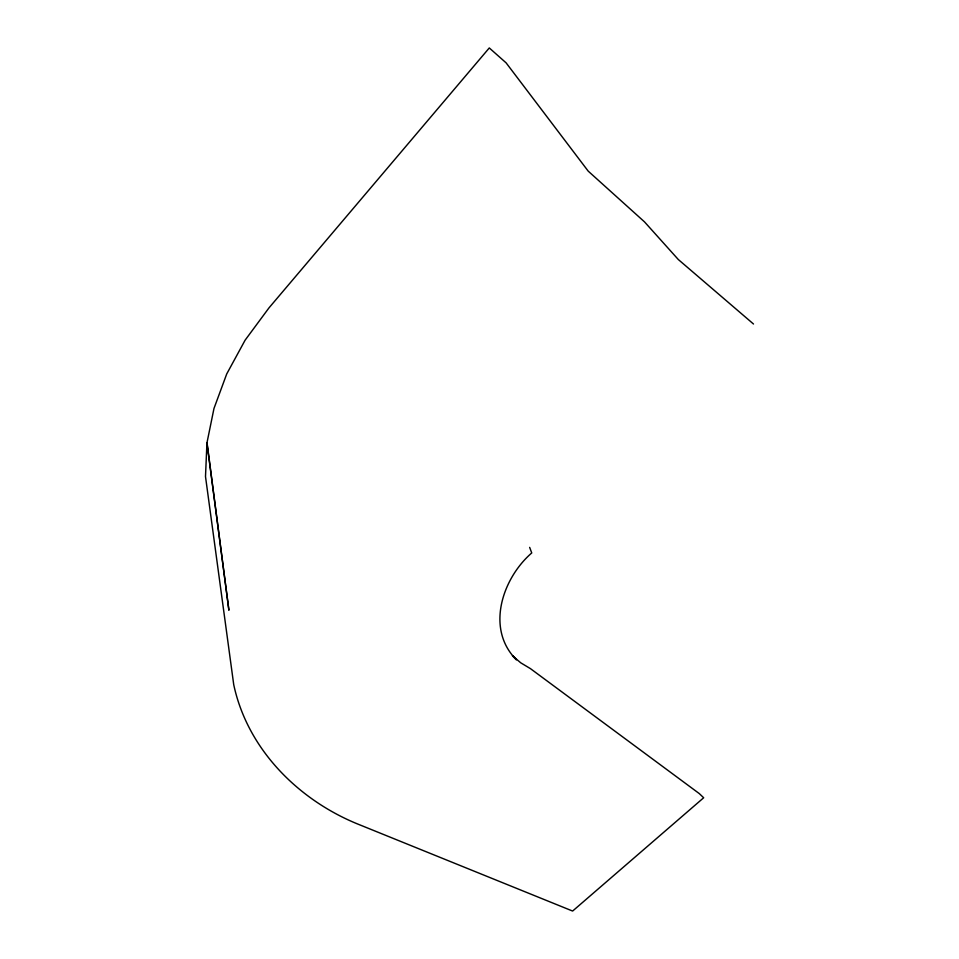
<?xml version="1.0" encoding="UTF-8"?>
<svg xmlns="http://www.w3.org/2000/svg" width="959" height="959" viewBox="0 0 959 959"><rect width="100%" height="100%" fill="white"/><g stroke="black" fill="none" stroke-linecap="round" stroke-linejoin="round"><path stroke-width="1.44" d="M529.644 547.373L531.742 552.947C502.3 578.397 485.446 629.044 516.481 659.828L512.418 655.752L520.761 662.825L530.447 668.639L699.267 793.572L703.678 797.756L572.619 911.05L359.841 824.884C299.136 800.849 247.578 749.758 233.72 684.618L205.502 476.575L206.94 442.914L228.901 610.236L207.024 442.543L213.977 408.474L226.72 373.95L245.132 340.145L268.988 307.875L489.282 47.95L506.1 62.85L588.215 171.146L644.484 221.853L678.289 259.505L753.498 324.01"/></g></svg>
